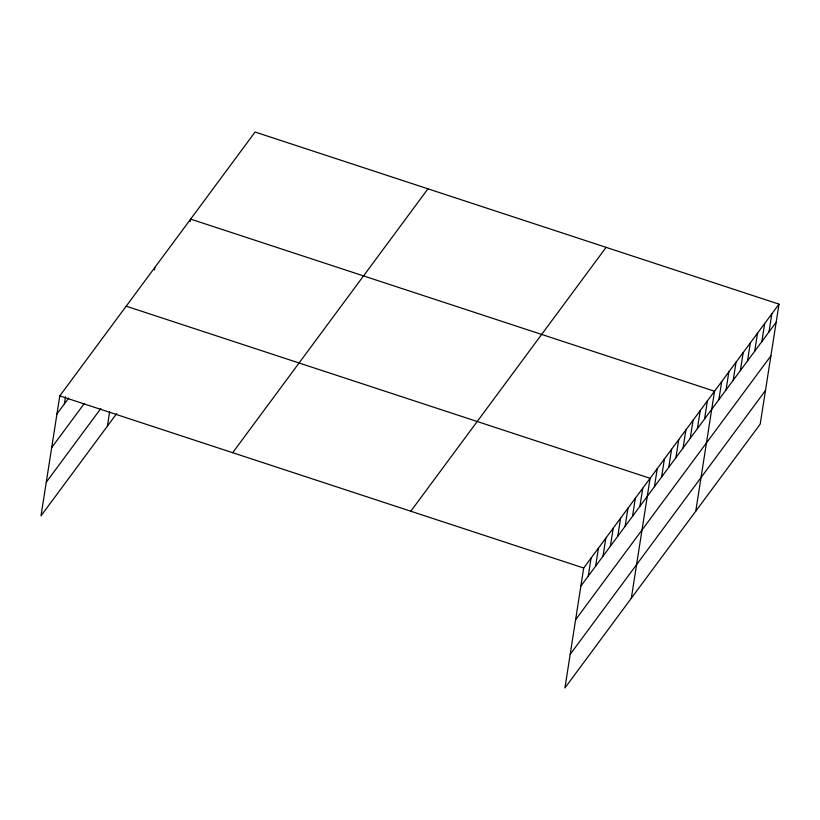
<?xml version="1.0" encoding="UTF-8"?>
<svg xmlns="http://www.w3.org/2000/svg" width="820" height="820" viewBox="0 0 820 820"><rect width="100%" height="100%" fill="white"/><g stroke="black" fill="none" stroke-linecap="round" stroke-linejoin="round"><path stroke-width="1.23" d="M779 304.148L583.697 568.024L564.918 687.97L760.212 424.094L779 304.148L255.082 132.03L59.788 395.906L41 515.852L116.717 413.557M64.329 404.004L65.467 396.777M107.399 426.133L109.654 411.722M154.457 269.893L154.826 267.484M190.26 221.513L190.64 219.104L714.548 391.232L695.77 511.178M588.247 576.122L591.076 558.051M595.627 566.149L598.457 548.088M603.007 556.185L605.836 538.115M610.377 546.212L613.206 528.152M617.757 536.249L620.586 518.178M625.137 526.276L627.966 508.215M632.517 516.313L635.346 498.242M639.897 506.34L642.726 488.279M631.318 598.251L650.096 478.306L126.188 306.188M654.432 486.701L657.261 468.63M661.596 477.025L664.425 458.954M668.751 467.349L671.58 449.278M675.916 457.673L678.745 439.602M683.08 447.997L685.909 429.926M690.235 438.321L693.064 420.25M697.4 428.645L700.229 410.574M704.564 418.969L707.393 400.898M718.884 399.617L721.713 381.556M726.038 389.941L728.867 371.88M733.203 380.265L736.032 362.204M740.368 370.589L743.197 352.528M747.522 360.913L750.351 342.852M754.687 351.237L757.516 333.176M761.852 341.561L764.681 323.5M769.006 331.895L771.835 313.824M56.959 413.967L68.757 398.018M51.691 447.587L84.152 403.727M46.268 482.232L100.86 408.462M232.675 452.702L427.978 188.825M410.81 511.219L606.113 247.353M580.867 586.085L776.171 322.219M575.599 619.705L770.902 355.839M570.177 654.35L765.48 390.474M59.788 395.906L583.697 568.024"/></g></svg>
